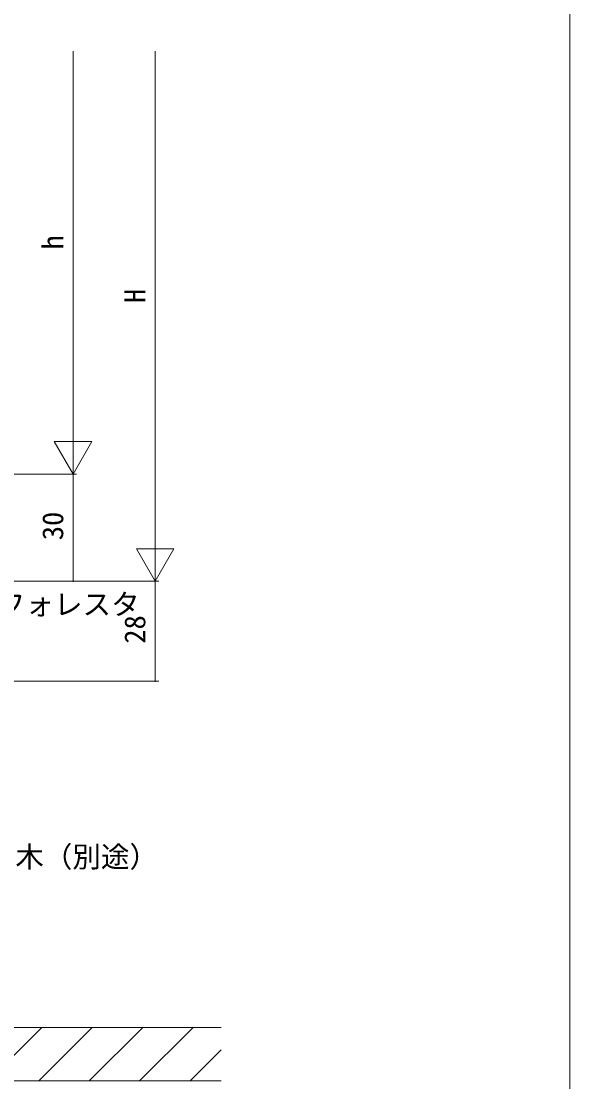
# Model space of a CAD drawing. Units: millimetres, scale not verified. Extents: x -1188 to -198, y -840 to 760.
# Drawn here: x -351.7 to -198, y 82.5 to 379.6 of the extents above; entities that cross this region are included whole.
import ezdxf
from ezdxf.enums import TextEntityAlignment as Align

# ---------------------------------------------------------------- set-up
doc = ezdxf.new("R2010")
doc.units = ezdxf.units.MM
doc.header["$LTSCALE"] = 4
for name, color, linetype, lineweight in [('0-2_YKK_ZWAK', 7, 'Continuous', 9), ('0-5_YSS_K', 3, 'Continuous', 9), ('0-7_YKK_D', 6, 'Continuous', 9)]:
    doc.layers.add(name, color=color, linetype=linetype, lineweight=lineweight)
doc.styles.add('ＭＳ ゴシック', font='')
doc.styles.get('ＭＳ ゴシック').set_extended_font_data('MS Gothic')

msp = doc.modelspace()

# ---------------------------------------------------------------- linework, layer by layer
at = {"layer": '0-2_YKK_ZWAK'}
msp.add_line((-198, 720), (-198, -840), dxfattribs=at)
at = {"layer": '0-5_YSS_K'}
for p, q in [((-295.658, 97.695), (-402.158, 97.695)), ((-360.931, 82.695), (-345.931, 97.695)), ((-346.789, 82.695), (-331.789, 97.695)), ((-332.647, 82.695), (-317.647, 97.695)), ((-318.505, 82.695), (-303.505, 97.695)), ((-304.362, 82.695), (-295.658, 91.4)), ((-295.658, 82.695), (-447.158, 82.695)), ((-402.158, 82.695), (-295.658, 82.695))]:
    msp.add_line(p, q, dxfattribs=at)
at = {"layer": '0-7_YKK_D'}
for p, q in [((-337.158, 371.195), (-337.158, 263.195)), ((-314.158, 371.195), (-314.158, 233.195)), ((-337.158, 252.695), (-337.158, 270.882)), ((-331.908, 261.788), (-342.408, 261.788)), ((-337.158, 252.695), (-342.408, 261.788)), ((-337.158, 252.695), (-331.908, 261.788)), ((-476.658, 252.695), (-336.158, 252.695)), ((-476.658, 252.695), (-336.158, 252.695)), ((-337.158, 252.695), (-337.158, 222.695)), ((-314.158, 222.695), (-314.158, 240.882)), ((-308.908, 231.788), (-319.408, 231.788)), ((-314.158, 222.695), (-319.408, 231.788)), ((-314.158, 222.695), (-308.908, 231.788)), ((-491.658, 222.695), (-336.158, 222.695)), ((-491.658, 222.695), (-313.158, 222.695)), ((-491.658, 222.695), (-313.158, 222.695)), ((-314.158, 222.695), (-314.158, 194.695)), ((-518.658, 194.695), (-313.158, 194.695))]:
    msp.add_line(p, q, dxfattribs=at)
for centre, start, end in [((-337.158, 222.695), 90, 270), ((-337.158, 222.695), 270, 90), ((-314.158, 194.695), 90, 270), ((-314.158, 194.695), 270, 90)]:
    msp.add_arc(centre, 0.106, start, end, dxfattribs=at)

# ---------------------------------------------------------------- texts
at = {"layer": '0-7_YKK_D', "color": 4, "style": 'ＭＳ ゴシック'}
for s, p in [('h', (-338.158, 315.595)), ('H', (-315.158, 300.595)), ('30', (-338.158, 234.175)), ('28', (-315.158, 205.175))]:
    msp.add_text(s, height=5.865, rotation=90, dxfattribs=at).set_placement(p, align=Align.BOTTOM_LEFT)
for s, p in [('ラフォレスタ', (-366.501, 211.523)), ('幅木（別途）', (-361.35, 140.795))]:
    msp.add_text(s, height=5.865, dxfattribs=at).set_placement(p, align=Align.BOTTOM_LEFT)

doc.saveas('drawing.dxf')
